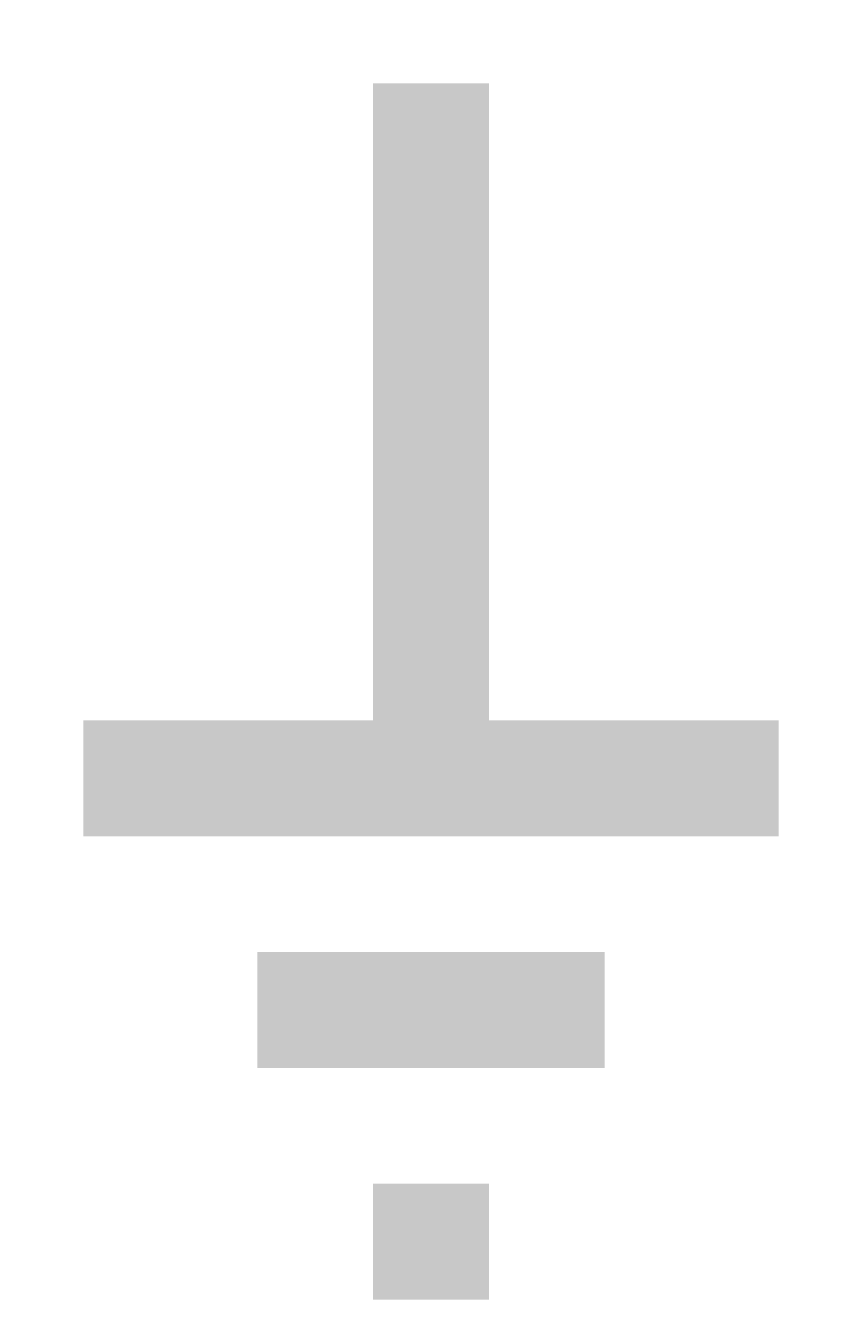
# Model space of a CAD drawing. Extents: x 2.75 to 6.25, y 9.75 to 15.25.
import ezdxf

# ---------------------------------------------------------------- set-up
doc = ezdxf.new("R2010")
doc.units = 0
doc.header["$LTSCALE"] = 10
doc.header["$MEASUREMENT"] = 0
doc.layers.get('0').update_dxf_attribs({"linetype": 'CONTINUOUS'})

msp = doc.modelspace()

# ---------------------------------------------------------------- linework, layer by layer
at = {"color": 5, "const_width": 0.5}
msp.add_lwpolyline([(4.5, 12), (4.5, 15)], dxfattribs=at)
at = {"color": 5, "linetype": 'Continuous', "const_width": 0.5}
for points in [[(6, 12), (3, 12)], [(5.25, 11), (3.75, 11)], [(4.75, 10), (4.25, 10)]]:
    msp.add_lwpolyline(points, dxfattribs=at)

doc.saveas('drawing.dxf')
